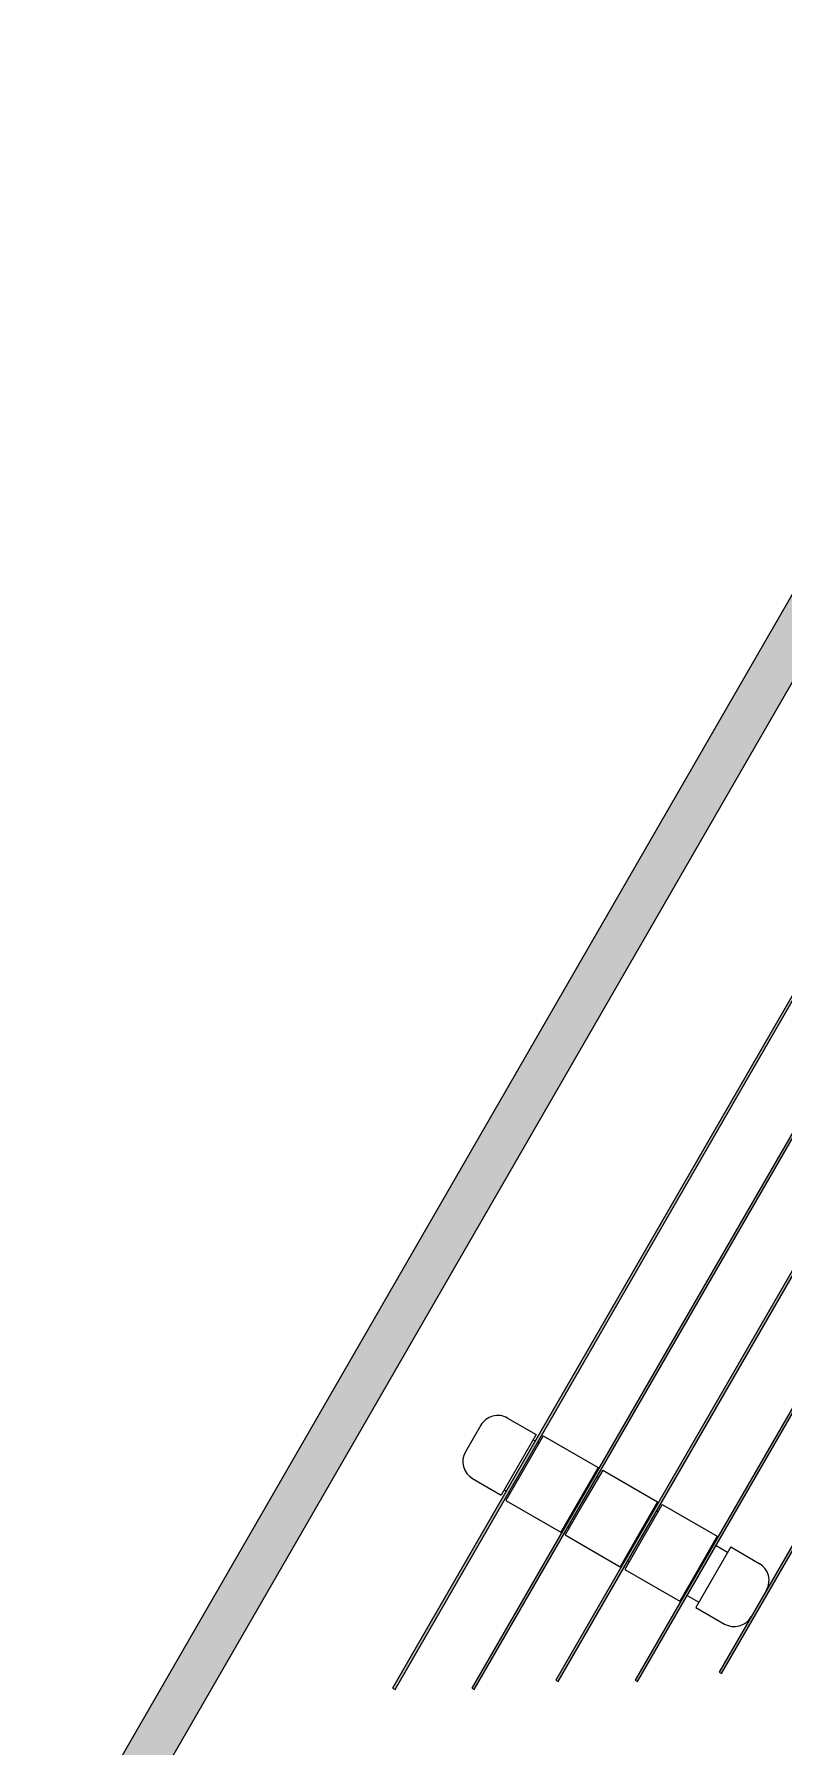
# Model space of a CAD drawing. Header units: millimetres. Extents: x 1147.5 to 1224.1, y 2097.1 to 2139.6.
# Drawn here: x 1215.32 to 1215.592, y 2107.058 to 2107.68 of the extents above; entities that cross this region are included whole.
import ezdxf

# ---------------------------------------------------------------- set-up
doc = ezdxf.new("R2010")
doc.units = ezdxf.units.MM
for name, color, linetype in [('Cubierta_BackgroundLines', 4, 'Continuous'), ('Cubierta_IntersectionBoundary', 4, 'Continuous'), ('Cubierta_IntersectionFill', 4, 'Continuous'), ('Lamelas_BackgroundLines', 150, 'Continuous'), ('Lamelas_IntersectionBoundary', 150, 'Continuous'), ('Lamelas_IntersectionFill', 150, 'Continuous'), ('Separador_BackgroundLines', 5, 'Continuous'), ('Tapon_BackgroundLines', 1, 'Continuous'), ('tubo de media_BackgroundLines', 3, 'Continuous')]:
    doc.layers.add(name, color=color, linetype=linetype)

msp = doc.modelspace()

# ---------------------------------------------------------------- hatches: boundary and pattern name
at = {"layer": 'Cubierta_IntersectionFill', "linetype": 'Continuous', "extrusion": (0, 0, -1)}
h = msp.add_hatch(color=8, dxfattribs=at)
h.paths.add_polyline_path([(-1215.95817, 2108.10502), (-1215.97664, 2108.10502), (-1215.33557, 2106.99466), (-1215.31957, 2106.99895)])
h.paths.add_polyline_path([(-1217.0325, 2108.10502), (-1217.05097, 2108.10502), (-1216.26597, 2106.74536), (-1216.24997, 2106.74965)])
at = {"layer": 'Lamelas_IntersectionFill', "linetype": 'Continuous', "extrusion": (0, 0, -1)}
for points in [[(-1215.56878, 2107.08472), (-1215.90653, 2107.66972), (-1215.90739, 2107.66922), (-1215.56964, 2107.08422)], [(-1215.44997, 2107.07895), (-1215.78772, 2107.66395), (-1215.78859, 2107.66345), (-1215.45084, 2107.07845)], [(-1215.47883, 2107.07892), (-1215.81658, 2107.66392), (-1215.81744, 2107.66342), (-1215.47969, 2107.07842)], [(-1215.50938, 2107.08184), (-1215.84713, 2107.66684), (-1215.84799, 2107.66634), (-1215.51024, 2107.08134)], [(-1215.53823, 2107.08181), (-1215.87598, 2107.66681), (-1215.87684, 2107.66631), (-1215.53909, 2107.08131)]]:
    msp.add_hatch(color=8, dxfattribs=at).paths.add_polyline_path(points)

# ---------------------------------------------------------------- linework, layer by layer
at = {"layer": 'Cubierta_BackgroundLines', "linetype": 'Continuous', "extrusion": (0, 1, 0)}
for p, q in [((1215.95817, 2108.10502), (1215.31957, 2106.99895)), ((1215.33557, 2106.99466), (1215.97664, 2108.10502))]:
    msp.add_line(p, q, dxfattribs=at)
at = {"layer": 'Cubierta_IntersectionBoundary', "linetype": 'Continuous', "extrusion": (0, 0, -1)}
for p, q in [((1215.95817, 2108.10502), (1215.31957, 2106.99895)), ((1215.33557, 2106.99466), (1215.97664, 2108.10502))]:
    msp.add_line(p, q, dxfattribs=at)
at = {"layer": 'Lamelas_BackgroundLines', "linetype": 'Continuous', "extrusion": (0, 1, 0)}
for p, q in [((1215.90653, 2107.66972), (1215.56878, 2107.08472)), ((1215.78772, 2107.66395), (1215.44997, 2107.07895)), ((1215.45084, 2107.07845), (1215.78859, 2107.66345)), ((1215.81658, 2107.66392), (1215.47883, 2107.07892)), ((1215.47969, 2107.07842), (1215.81744, 2107.66342)), ((1215.84713, 2107.66684), (1215.50938, 2107.08184)), ((1215.51024, 2107.08134), (1215.84799, 2107.66634)), ((1215.87598, 2107.66681), (1215.53823, 2107.08181)), ((1215.53909, 2107.08131), (1215.87684, 2107.66631)), ((1215.56964, 2107.08422), (1215.90739, 2107.66922)), ((1215.56878, 2107.08472), (1215.56964, 2107.08422)), ((1215.44997, 2107.07895), (1215.45084, 2107.07845)), ((1215.47883, 2107.07892), (1215.47969, 2107.07842)), ((1215.50938, 2107.08184), (1215.51024, 2107.08134)), ((1215.53823, 2107.08181), (1215.53909, 2107.08131))]:
    msp.add_line(p, q, dxfattribs=at)
at = {"layer": 'Lamelas_IntersectionBoundary', "linetype": 'Continuous', "extrusion": (0, 0, -1)}
for p, q in [((1215.90653, 2107.66972), (1215.56878, 2107.08472)), ((1215.78772, 2107.66395), (1215.44997, 2107.07895)), ((1215.45084, 2107.07845), (1215.78859, 2107.66345)), ((1215.81658, 2107.66392), (1215.47883, 2107.07892)), ((1215.47969, 2107.07842), (1215.81744, 2107.66342)), ((1215.84713, 2107.66684), (1215.50938, 2107.08184)), ((1215.51024, 2107.08134), (1215.84799, 2107.66634)), ((1215.87598, 2107.66681), (1215.53823, 2107.08181)), ((1215.53909, 2107.08131), (1215.87684, 2107.66631)), ((1215.56964, 2107.08422), (1215.90739, 2107.66922)), ((1215.56878, 2107.08472), (1215.56964, 2107.08422)), ((1215.44997, 2107.07895), (1215.45084, 2107.07845)), ((1215.47883, 2107.07892), (1215.47969, 2107.07842)), ((1215.50938, 2107.08184), (1215.51024, 2107.08134)), ((1215.53823, 2107.08181), (1215.53909, 2107.08131))]:
    msp.add_line(p, q, dxfattribs=at)
at = {"layer": 'Separador_BackgroundLines', "linetype": 'Continuous', "extrusion": (0, 1, 0)}
for p, q in [((1215.50474, 2107.17065), (1215.49794, 2107.15888)), ((1215.50474, 2107.17065), (1215.52472, 2107.15912)), ((1215.49794, 2107.15888), (1215.49114, 2107.1471)), ((1215.52472, 2107.15912), (1215.51792, 2107.14734)), ((1215.52639, 2107.15815), (1215.51959, 2107.14638)), ((1215.52639, 2107.15815), (1215.54637, 2107.14662)), ((1215.49114, 2107.1471), (1215.51112, 2107.13557)), ((1215.51792, 2107.14734), (1215.51112, 2107.13557)), ((1215.51959, 2107.14638), (1215.51279, 2107.1346)), ((1215.54637, 2107.14662), (1215.53957, 2107.13484)), ((1215.54804, 2107.14565), (1215.54124, 2107.13388)), ((1215.54804, 2107.14565), (1215.56802, 2107.13412)), ((1215.51279, 2107.1346), (1215.53277, 2107.12307)), ((1215.53957, 2107.13484), (1215.53277, 2107.12307)), ((1215.56802, 2107.13412), (1215.56122, 2107.12234)), ((1215.54124, 2107.13388), (1215.53444, 2107.1221)), ((1215.53444, 2107.1221), (1215.55442, 2107.11057)), ((1215.56122, 2107.12234), (1215.55442, 2107.11057))]:
    msp.add_line(p, q, dxfattribs=at)
at = {"layer": 'Tapon_BackgroundLines', "linetype": 'Continuous', "extrusion": (0, 1, 0)}
for p, q in [((1215.48205, 2107.17451), (1215.47645, 2107.16482)), ((1215.49175, 2107.17711), (1215.50217, 2107.1711)), ((1215.50217, 2107.1711), (1215.48947, 2107.1491)), ((1215.47905, 2107.15512), (1215.48947, 2107.1491)), ((1215.57296, 2107.13023), (1215.56026, 2107.10823)), ((1215.57296, 2107.13023), (1215.58338, 2107.12421)), ((1215.56026, 2107.10823), (1215.57068, 2107.10222))]:
    msp.add_line(p, q, dxfattribs=at)
at = {"layer": 'Tapon_BackgroundLines', "linetype": 'Continuous'}
for centre, start, end in [((1215.4882, 2107.17096), 60, 150), ((1215.4826, 2107.16127), 150, 240), ((1215.57983, 2107.11806), 330, 60), ((1215.57423, 2107.10837), 240, 330)]:
    msp.add_arc(centre, 0.0071, start, end, dxfattribs=at)
at = {"layer": 'tubo de media_BackgroundLines', "linetype": 'Continuous', "extrusion": (0, 1, 0)}
for p, q in [((1215.50107, 2107.16919), (1215.50182, 2107.16876)), ((1215.50269, 2107.16826), (1215.50319, 2107.16797)), ((1215.52317, 2107.15644), (1215.52348, 2107.15626)), ((1215.52434, 2107.15576), (1215.52484, 2107.15547)), ((1215.49057, 2107.15101), (1215.49132, 2107.15057)), ((1215.49219, 2107.15007), (1215.49269, 2107.14978)), ((1215.54482, 2107.14394), (1215.54513, 2107.14376)), ((1215.54599, 2107.14326), (1215.54649, 2107.14297)), ((1215.51267, 2107.13825), (1215.51298, 2107.13807)), ((1215.51384, 2107.13757), (1215.51434, 2107.13728)), ((1215.56647, 2107.13144), (1215.56678, 2107.13126)), ((1215.56764, 2107.13076), (1215.57186, 2107.12832)), ((1215.53432, 2107.12575), (1215.53463, 2107.12557)), ((1215.53549, 2107.12507), (1215.53599, 2107.12478)), ((1215.55597, 2107.11325), (1215.55628, 2107.11307)), ((1215.55714, 2107.11257), (1215.56136, 2107.11014))]:
    msp.add_line(p, q, dxfattribs=at)

doc.saveas('drawing.dxf')
